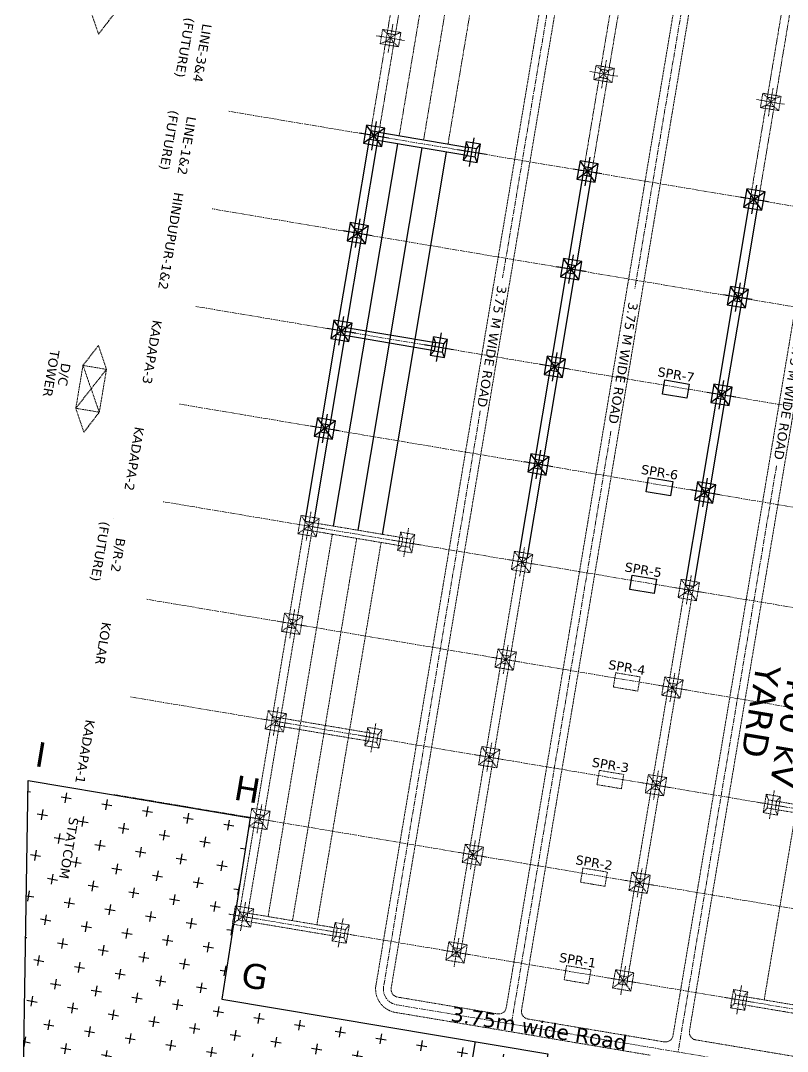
# Model space of a CAD drawing. Header units: feet. Extents: x 199174 to 214517, y 1645895 to 1656921.
# Drawn here: x 207504.4 to 207650.2, y 1653813.9 to 1654009.9 of the extents above; entities that cross this region are included whole.
import ezdxf

# ---------------------------------------------------------------- set-up
doc = ezdxf.new("R2010")
doc.units = ezdxf.units.FT
doc.header["$MEASUREMENT"] = 0
for name, pattern in [('CENTER', [2, 1.25, -0.25, 0.25, -0.25]), ('HIDDEN', [0.375, 0.25, -0.125]), ('PHANTOM2', [1.25, 0.625, -0.125, 0.125, -0.125, 0.125, -0.125])]:
    doc.linetypes.add(name, pattern=pattern)
doc.layers.add('400 KV SUB', color=7, linetype='Continuous', true_color=0xffffdb)
doc.layers.add('E-LAY-CNTRL', color=1, linetype='CENTER', lineweight=0)
doc.layers.add('E-LAY-EXIST', color=8, linetype='HIDDEN', lineweight=0)
for name, color, linetype in [('E-LAY-DIM', 7, 'Continuous'), ('E-LAY-FENC', 7, 'FENCELINE1'), ('E-LAY-ROAD', 7, 'Continuous'), ('TXT', 222, 'Continuous')]:
    doc.layers.add(name, color=color, linetype=linetype)
doc.styles.get("Standard").update_dxf_attribs({"font": 'arial.ttf'})
doc.styles.add('STYLE1', font='verdana.ttf')
doc.linetypes.add('FENCELINE1', pattern='A,0.25,-0.1,[133,ltypeshp.shx,S=0.1,R=0,X=-0.1,Y=0],-0.1,1', length=1.45)
doc.linetypes.add('PALLAV1', pattern='A,0.5,["X",Standard,S=0.1,R=0,X=-0.1,Y=-0.05],0.1', length=0.6)

# ---------------------------------------------------------------- blocks, each defined once
blk = doc.blocks.new('TH_plan')
for p, q in [((-2250, 1750), (-1000, 1000)), ((-1000, 1000), (1000, -1000)), ((1000, 1000), (-1000, -1000)), ((1000, 1000), (2250, 1750)), ((-1000, -1000), (-2250, -1750)), ((1000, -1000), (2250, -1750))]:
    blk.add_line(p, q)
for points in [[(-2250, 1750), (2250, 1750), (2250, -1750), (-2250, -1750)], [(-1000, 1000), (1000, 1000), (1000, -1000), (-1000, -1000)]]:
    blk.add_lwpolyline(points, close=True)
blk = doc.blocks.new('400 kV TOWER-4.5x4.5')
for points in [[(-2250, -2250), (2250, -2250), (2250, 2250), (-2250, 2250)], [(-1000, -999.9999999999995), (1000, -999.9999999999995), (1000, 1000), (-1000, 1000)], [(-100, -99.99999999999955), (100, -99.99999999999955), (100, 100.0000000000005), (-100, 100.0000000000005)]]:
    blk.add_lwpolyline(points, close=True)
for points in [[(2250, 2250), (-2250, -2250)], [(-2250, 2250), (2250, -2250)]]:
    blk.add_lwpolyline(points)
blk = doc.blocks.new('400kv')
at = {"layer": 'E-LAY-DIM', "lineweight": -2}
h = blk.add_hatch(dxfattribs=at)
h.set_pattern_fill('CROSS', color=256, scale=20, angle=-102.746015592309)
h.set_pattern_definition([(257.253984407691, (-580.2543092871783, 776.0914464846719), (3.773640287511391, -5.97993636926606), [2.5, -7.5]), (347.253984407691, (-581.7492933794856, 775.1480364128947), (5.97993636926606, 3.77364028751139), [2.5, -7.5])])
h.paths.add_polyline_path([(146.7745371108176, 243.1681393235922), (78.49950051342603, 258.6122118958738), (104.5042446779553, 373.5737838018686), (219.9823307064362, 365.2403544764966), (207.9400004147319, 312.0037138469052), (164.4495784264291, 321.305825289106)])
at = {"layer": 'E-LAY-CNTRL'}
for p, q in [((175.3313452377915, 167.3848026921041, -0.3105834067972145), (215.4473898850847, 344.729502648348, -0.3105834067972145)), ((198.7399292140035, 162.0896920957603, -0.3105834067972145), (238.8559738612967, 339.4343920522369, -0.3105834067972145)), ((222.1485131903319, 156.7945814996492, -0.3105834067972145), (262.264557837625, 334.1392814558931, -0.3105834067972145)), ((245.5570971665438, 151.4994709033053, -0.3105834067972145), (285.673141813837, 328.844170859782, -0.3105834067972145)), ((268.9656811428722, 146.2043603071943, -0.3105834067972145), (309.0817257900489, 323.5490602634382, -0.3105834067972145)), ((279.9307552180253, 85.8990773668047, -0.3105834067972145), (332.4903097663773, 318.2539496673271, -0.3105834067972145)), ((151.9227612615796, 172.6799132882152, -0.3105834067972145), (184.1345954529243, 315.0817407849245, -0.3105834067972145)), ((303.2418034276925, 80.62602973124012, -0.3105834067972145), (355.8988937425893, 312.9588390709832, -0.3105834067972145)), ((339.1914330716245, 130.3190285186283, -0.3105834067972145), (379.3074777189177, 307.6637284748722, -0.3105834067972145)), ((160.6820156298345, 279.0807846807875, -0.3144231122596041), (127.4306060553063, 132.0832103691064, -0.3117589452217212))]:
    blk.add_line(p, q, dxfattribs=at)
for points, elevation in [([(180.7005346368533, 315.8585383833852), (187.5686562689953, 314.3049431864638)], 0.05334563880245874), ([(178.0626872582361, 288.2390959926415), (179.6162824550411, 295.1072176247835)], 0.05334563880245874), ([(175.4054240406258, 292.4499544070568), (182.2735456727678, 290.8963592103682)], 0.05334563880245874), ([(303.365797005943, 250.7560745186638), (164.9989630006021, 282.0551778580993)], -0.3105834067972145), ([(296.6724393320037, 219.3950177540537), (154.4577330567408, 251.5645244144835)], -0.3105834067972145), ([(416.1558897284558, 225.2425271922257), (335.2470072131837, 243.5444236916956)], -0.3105834067972145), ([(160.0717548746616, 224.6629883346613), (166.9398765068036, 223.1093931379728)], -0.3105834067972145), ([(286.0449584752787, 179.7631325258408), (145.4119191216305, 211.574860121822)], -0.3105834067972145), ([(412.8609122968046, 193.1127439106349), (330.8636497353436, 211.6608361101244)], -0.3105834067972145), ([(153.783811041736, 196.8652948627714), (160.6519326737616, 195.3116996660829)], -0.3105834067972145)]:
    blk.add_lwpolyline(points, dxfattribs=dict(at, elevation=elevation))
blk.add_arc((164.4597165499581, 278.2178821612615, -0.3128629646757308), 3.875, 77.25398296623459, 167.2539837052772, dxfattribs=at)
at = {"layer": 'E-LAY-DIM', "lineweight": -2, "elevation": -0.3108235323927462}
blk.add_lwpolyline([(146.4822355840588, 224.8049781334121), (150.1398408622481, 223.977613928495)], dxfattribs=at)
at = {"layer": 'E-LAY-EXIST'}
for p, q in [((309.4667736594565, 348.6692326536868, 0.05334563880246618), (303.563450158108, 347.0293975272216, 0.5992392072019854)), ((318.4661590877222, 340.711238021031, 0.05334563880246618), (309.4667736594565, 348.6692326536868, 0.05334563880246618)), ((303.563450158108, 347.0293975272216, 0.5992392072019854), (308.1923375745537, 343.0352154651191, 0.05334563880246618)), ((319.7405951725086, 346.3452552095987, 0.05334563880246618), (308.1923375745537, 343.0352154651191, 0.05334563880246618)), ((319.7405951725086, 346.3452552095987, 0.05334563880246618), (324.3634401537711, 342.3243607962504, 0.5992392072019854)), ((324.3634401537711, 342.3243607962504, 0.5992392072019854), (318.4661590877222, 340.711238021031, 0.05334563880246618)), ((405.646833042847, 339.7182242379058, -0.4925479295970542), (399.7435095414985, 338.0783891114406, 0.05334563880246507)), ((399.7435095414985, 338.0783891114406, 0.05334563880246507), (404.3723969580606, 334.0842070493381, -0.4925479295970542)), ((183.7861754695186, 309.0089651828166, 0.05334563880246618), (275.4697897129226, 288.2697540291119, 0.05334563880246251)), ((182.4623978204327, 303.1568191887345, 0.05334563880246618), (274.1460120638367, 282.4176080350298, 0.05334563880246251)), ((181.1386201714631, 297.3046731946524, 0.05334563880246618), (272.8222344147507, 276.5654620409478, 0.05334563880246251)), ((346.4617044600891, 242.9396251335274, -0.413190539294848), (165.6034932045732, 283.8408025570679, -0.3105834067972154)), ((164.7761321738362, 280.1832113107666, -0.3105834067972154), (345.5169385029003, 239.2989545043092, 0.05334563880246379)), ((158.8514101031469, 279.486502986867, -0.3128629646973047), (153.8179957501125, 257.2348344037309, -0.312033054195353)), ((157.1138897106284, 254.8084351455327, -0.3105834067972154), (162.5336560354335, 278.7680962029845, -0.3105834067972154)), ((153.8179957501125, 257.2348344037309, -0.312033054195353), (145.0258717760444, 218.3666993582156, -0.3105834067972144)), ((158.5290048184106, 252.5659590070136, -0.3105834067972154), (339.2698121874128, 211.6817019653972, 0.05334563880246379)), ((148.0680757754017, 214.8187708526384, -0.3105834067972154), (155.459167649271, 247.4932526529301, -0.3105834067972154)), ((157.7016437877901, 248.9083677607123, -0.3105834067972154), (338.4424501167377, 208.0241109542549, 0.05334563880246379)), ((416.5695702438243, 227.0713228154927, -0.3105834067972154), (346.3445533836493, 242.956488328753, -0.3105834067972154)), ((345.5171923530288, 239.2988970824517, -0.3105834067972154), (415.7422099725809, 223.4137313973624, -0.3105834067972154)), ((330.2239972122479, 171.6920379078947, -0.1341509229371262), (149.4831908831839, 212.5762947143521, -0.3105834067972154)), ((409.4950818576617, 195.7964792654384, -0.3105834067972154), (339.2700649974868, 211.6816447786987, -0.3105834067972154)), ((329.3966361816274, 168.0344466615934, -0.1341509229371262), (150.3627057675039, 208.5326016535982, -0.3066351900022674)), ((338.4427039668662, 208.0240535323974, -0.3105834067972154), (408.6677216077223, 192.1388878424186, -0.3105834067972154)), ((131.9866670473712, 135.7944623290095, -0.2377495189896721), (148.1202296289848, 207.1174865458161, -0.3105834067972154)), ((156.8694839300588, 190.0158633736428, -0.3105834067972124), (248.5530981733464, 169.2766522199381, -0.3105834067972161))]:
    blk.add_line(p, q, dxfattribs=at)
at = {"layer": 'E-LAY-EXIST', "linetype": 'PHANTOM2'}
for p, q in [((371.0548343495466, 266.6480232519098, 0.05334563880245868), (415.9208026543492, 256.4991564347874, 0.05334563880245685)), ((369.731056700577, 260.7958772580605, 0.05334563880245868), (414.5970250053797, 250.6470104407053, 0.05334563880245685)), ((368.4072790514911, 254.9437312639784, 0.05334563880245868), (413.2732473562937, 244.7948644466233, 0.05334563880245685))]:
    blk.add_line(p, q, dxfattribs=at)
at = {"layer": 'E-LAY-EXIST'}
for points, elevation in [([(319.7405951725086, 346.3452552095987), (318.4661590877222, 340.711238021031), (308.1923375745537, 343.0352154651191), (309.4667736594565, 348.6692326536868)], 0.05334563880245874), ([(186.8255668190541, 316.7798789143562), (182.4364573234925, 317.7727121510543), (181.443624086678, 313.3836026554927), (185.8327335822396, 312.3907694187947)], 0.05334563880245874), ([(185.3305827267468, 315.8364688425791), (183.3798673953861, 316.2777280588634), (182.9386081789853, 314.3270127275027), (184.889323510346, 313.8857535112184)], 0.05334563880245874), ([(184.2541941802483, 315.1572135908064), (184.0591226471588, 315.2013395123649), (184.0149967254838, 315.0062679792754), (184.2100682586897, 314.962142057484)], 0.05334563880245874), ([(206.7884513715981, 310.9826174625196), (206.3471921553137, 309.0319021311589), (184.889323510346, 313.8857535112184), (185.3305827267468, 315.8364688425791)], 0.05334563880245874), ([(184.889323510346, 313.8857535112184), (180.0354721305193, 292.4278848662507), (178.0847567991586, 292.8691440825351), (182.9386081789853, 314.3270127275027)], 0.05334563880245874), ([(230.1970353479264, 305.6875068664085), (229.7557761315256, 303.7367915350478), (208.2979074866744, 308.5906429148745), (208.7391667029588, 310.5413582462352)], 0.05334563880245874), ([(253.6056193241384, 300.3923962702975), (253.164360107854, 298.4416809389368), (231.7064914628863, 303.2955323187634), (232.1477506792871, 305.2462476501241)], 0.05334563880245874), ([(231.7064914628863, 303.2955323187634), (226.8526400830597, 281.8376636737958), (224.901924751699, 282.2789228900801), (229.7557761315256, 303.7367915350478)], 0.05334563880245874), ([(277.0142033004668, 295.0972856739536), (276.572944084066, 293.1465703425929), (255.1150754392147, 298.0004217224196), (255.5563346554991, 299.9511370537803)], 0.05334563880245874), ([(181.4201414188137, 292.8836161051877), (177.0310319232522, 293.8764493421186), (176.2588282945799, 290.4626975122374), (180.6479377901414, 289.4698642753065)], 0.05334563880245874), ([(180.0354721305193, 292.4278848662507), (178.0847567991586, 292.8691440825351), (177.6434975828743, 290.9184287511744), (179.594212914235, 290.47716953489)], 0.05334563880245874), ([(278.5236594154267, 292.7053111263085), (273.6698080356, 271.2474424813408), (271.7190927042393, 271.6887016976252), (276.572944084066, 293.1465703425929)], 0.05334563880245874), ([(228.2373093712376, 282.2933949127328), (223.8481998757925, 283.2862281496637), (223.0759962471202, 279.8724763197824), (227.4651057426818, 278.8796430828515)], 0.05334563880245874), ([(226.8526400830597, 281.8376636737958), (224.901924751699, 282.2789228900801), (224.4606655352982, 280.3282075587194), (226.4113808666589, 279.8869483424351)], 0.05334563880245874), ([(275.054477323778, 271.7031737205107), (270.6653678282164, 272.6960069572087), (269.8931641996605, 269.2822551273275), (274.2822736952221, 268.2894218906295)], 0.05334563880245874), ([(273.6698080356, 271.2474424813408), (271.7190927042393, 271.6887016976252), (271.2778334878385, 269.7379863662645), (273.2285488191992, 269.2967271499801)], 0.05334563880245874), ([(175.2424963620724, 265.5735306106508), (170.8533868665108, 266.5663638473488), (169.8605536296964, 262.1772543517873), (174.2496631252579, 261.1844211150892)], 0.05334563880245874), ([(173.7475122696487, 264.6301205386408), (171.796796938288, 265.071379755158), (171.3555377220036, 263.1206644237973), (173.3062530533643, 262.6794052072801)], 0.05334563880245874), ([(172.6711237232666, 263.9508652868681), (172.4760521900607, 263.9949912086595), (172.4319262685021, 263.7999196753372), (172.6269978015916, 263.7557937537786)], 0.05334563880245874), ([(195.2053809146164, 259.7762691588141), (194.7641216982156, 257.8255538274534), (173.3062530533643, 262.6794052072801), (173.7475122696487, 264.6301205386408)], 0.05334563880245874), ([(198.6510803382844, 260.2784200143069), (194.2619708427228, 261.2712532512378), (193.2691376059083, 256.8821437556762), (197.6582471014699, 255.8893105187453)], 0.05334563880245874), ([(197.1560962459771, 259.3350099425297), (195.2053809146164, 259.7762691588141), (194.7641216982156, 257.8255538274534), (196.7148370295763, 257.384294611169)], 0.05334563880245874), ([(196.0797076994786, 258.655754690757), (195.8846361663891, 258.6998806123156), (195.8405102447141, 258.5048090792261), (196.03558177792, 258.4606831576675)], 0.05334563880245874), ([(218.6139648908284, 254.4811585627031), (218.172705674544, 252.5304432313424), (196.7148370295763, 257.384294611169), (197.1560962459771, 259.3350099425297)], 0.05334563880245874), ([(222.0596643144963, 254.9833094181959), (217.6705548190512, 255.9761426548939), (216.6777215822367, 251.5870331593323), (221.0668310777983, 250.5941999226343)], 0.05334563880245874), ([(220.5646802221891, 254.0398993461858), (218.6139648908284, 254.4811585627031), (218.172705674544, 252.5304432313424), (220.1234210059047, 252.0891840148252)], 0.05334563880245874), ([(219.488291675807, 253.3606440944131), (219.2932201426011, 253.4047700162046), (219.2490942210425, 253.2096984831151), (219.444165754132, 253.1655725613236)], 0.05334563880245874), ([(242.0225488671567, 249.1860479663592), (241.5812896507559, 247.2353326349985), (220.1234210059047, 252.0891840148252), (220.5646802221891, 254.0398993461858)], 0.05334563880245874), ([(245.4682482908247, 249.688198821852), (241.0791387952631, 250.6810320587829), (240.0863055584487, 246.2919225632213), (244.4754150540102, 245.2990893262904)], 0.05334563880245874), ([(243.9732641985174, 248.7447887500748), (242.0225488671567, 249.1860479663592), (241.5812896507559, 247.2353326349985), (243.5320049821166, 246.7940734187141)], 0.05334563880245874), ([(242.8968756520189, 248.0655334983021), (242.7018041189294, 248.1096594198607), (242.6576781972544, 247.9145878867712), (242.8527497303439, 247.8704619652126)], 0.05334563880245874), ([(265.4311328433687, 243.8909373702481), (264.9898736270843, 241.9402220388874), (243.5320049821166, 246.7940734187141), (243.9732641985174, 248.7447887500748)], 0.05334563880245874), ([(268.8768322670367, 244.3930882257409), (264.4877227714751, 245.385921462439), (263.494889534777, 240.9968119668774), (267.8839990303386, 240.0039787301794)], 0.05334563880245874), ([(267.3818481747294, 243.4496781539638), (265.4311328433687, 243.8909373702481), (264.9898736270843, 241.9402220388874), (266.940588958445, 241.4989628226031)], 0.05334563880245874), ([(266.3054596283473, 242.7704229021911), (266.1103880951414, 242.8145488237496), (266.0662621734664, 242.6194772906601), (266.2613337066723, 242.5753513688687)], 0.05334563880245874), ([(167.8627574065467, 237.4031668298412), (166.5389797575772, 231.5510208357591), (163.125227927696, 232.3232244644314), (164.4490055767819, 238.1753704585135)], -0.3105834067972145), ([(191.2713413828751, 232.1080562337302), (189.9475637337891, 226.2559102396481), (186.5338119039079, 227.0281138680875), (187.8575895529939, 232.8802598621696)], -0.3105834067972145), ([(214.6799253590871, 226.8129456373863), (213.3561477101175, 220.9607996433042), (209.9423958802363, 221.7330032719765), (211.2661735292058, 227.5851492660586)], -0.3105834067972145), ([(166.1967870568624, 225.5843288656324), (161.8076775614172, 226.5771621025633), (160.8148443246027, 222.1880526070017), (165.2039538201643, 221.1952193700708)], -0.3105834067972145), ([(164.7018029645551, 224.6409187938552), (162.7510876331944, 225.0821780101396), (162.30982841691, 223.1314626787789), (164.2605437482707, 222.6902034624945)], -0.3105834067972145), ([(163.625414418173, 223.9616635420825), (163.4303428849671, 224.0057894636411), (163.3862169634085, 223.8107179305516), (163.581288496498, 223.766592008993)], -0.3105834067972145), ([(186.1596716095228, 219.7870674140286), (185.718412393122, 217.8363520826679), (164.2605437482707, 222.6902034624945), (164.7018029645551, 224.6409187938552)], -0.3105834067972145), ([(189.6053710331907, 220.2892182695214), (185.2162615376292, 221.2820515062194), (184.2234283008147, 216.8929420106579), (188.6125377963763, 215.9001087739598)], -0.3105834067972145), ([(238.0885093354154, 221.5178350412752), (236.7647316863295, 215.6656890471932), (233.3509798564482, 216.4378926756326), (234.6747575055342, 222.2900386697147)], -0.3105834067972145), ([(188.1103869408835, 219.3458081975114), (186.1596716095228, 219.7870674140286), (185.718412393122, 217.8363520826679), (187.6691277244827, 217.3950928661507)], -0.3105834067972145), ([(187.033998394385, 218.6665529457387), (186.8389268612955, 218.7106788675301), (186.7948009396205, 218.5156073342077), (186.98987247271, 218.4714814126492)], -0.3105834067972145), ([(209.5682555857347, 214.4919568176847), (209.1269963694504, 212.541241486324), (187.6691277244827, 217.3950928661507), (188.1103869408835, 219.3458081975114)], -0.3105834067972145), ([(213.0139550094027, 214.9941076731775), (208.6248455138411, 215.9869409101084), (207.6320122771431, 211.5978314145468), (212.0211217727046, 210.6049981776159)], -0.3105834067972145), ([(211.5189709170954, 214.0506976014003), (209.5682555857347, 214.4919568176847), (209.1269963694504, 212.541241486324), (211.0777117008111, 212.0999822700396)], -0.3105834067972145), ([(210.4425823707134, 213.3714423496276), (210.2475108375074, 213.4155682711862), (210.2033849158324, 213.2204967380967), (210.3984564490383, 213.1763708165381)], -0.3105834067972145), ([(232.9768395620631, 209.1968462215737), (232.5355803456623, 207.246130890213), (211.0777117008111, 212.0999822700396), (211.5189709170954, 214.0506976014003)], -0.3105834067972145), ([(236.4225389857311, 209.6989970770665), (232.0334294901695, 210.6918303137645), (231.040596253355, 206.3027208182029), (235.4297057489166, 205.3098875815049)], -0.3105834067972145), ([(234.9275548934238, 208.7555870050564), (232.9768395620631, 209.1968462215737), (232.5355803456623, 207.246130890213), (234.486295677023, 206.8048716736957)], -0.3105834067972145), ([(233.8511663469253, 208.0763317535166), (233.6560948138358, 208.1204576750752), (233.6119688921608, 207.9253861419857), (233.8070404252503, 207.8812602201942)], -0.3105834067972145), ([(256.3854235382751, 203.9017356252298), (255.9441643219907, 201.9510202938691), (234.486295677023, 206.8048716736957), (234.9275548934238, 208.7555870050564)], -0.3105834067972145), ([(259.831122961943, 204.4038864807226), (255.4420134663815, 205.3967197176535), (254.4491802296834, 201.0076102220919), (258.8382897251286, 200.014776985161)], -0.3105834067972145), ([(258.3361388696358, 203.4604764089454), (256.3854235382751, 203.9017356252298), (255.9441643219907, 201.9510202938691), (257.8948796533514, 201.5097610775847)], -0.3105834067972145), ([(257.2597503231373, 202.7812211571727), (257.0646787900478, 202.8253470787313), (257.0205528683728, 202.6302755456418), (257.2156244015787, 202.5861496240832)], -0.3105834067972145), ([(159.7985284198076, 197.2989565609023), (155.409418924246, 198.2917897978332), (154.6372152956901, 194.878037967952), (159.0263247912517, 193.8852047312539)], -0.3105834067972145), ([(157.9725999152288, 194.8925099906046), (153.1187485354021, 173.4346413456369), (151.1680332040414, 173.8759005621541), (156.0218845838681, 195.333769206889)], -0.3105834067972145), ([(158.4138591316296, 196.8432253219653), (156.4631438002689, 197.2844845382497), (156.0218845838681, 195.333769206889), (157.9725999152288, 194.8925099906046)], -0.3105834067972145), ([(206.6156963723479, 186.7087353686802), (202.2265868767863, 187.7015686053783), (201.4543832482304, 184.287816775497), (205.843492743792, 183.294983538799)], -0.3105834067972145), ([(205.2310270841699, 186.2530041295104), (203.2803117528092, 186.6942633457948), (202.8390525364084, 184.7435480144341), (204.7897678677691, 184.3022887981497)], -0.3105834067972145), ([(204.7897678677691, 184.3022887981497), (199.9359164879424, 162.844420153182), (197.9852011565818, 163.2856793696992), (202.8390525364084, 184.7435480144341)], -0.3105834067972145)]:
    blk.add_lwpolyline(points, close=True, dxfattribs=dict(at, elevation=elevation))
for points, elevation in [([(185.8327335822396, 312.3907694187947), (182.4364573234925, 317.7727121510543)], 0.05334563880245874), ([(183.3577978544636, 311.6476799689699), (184.9113930512685, 318.5158016011119)], 0.05334563880245874), ([(181.443624086678, 313.3836026554927), (186.8255668190541, 316.7798789143562)], 0.05334563880245874), ([(206.7663818306755, 306.352569372626), (208.3199770275969, 313.220691004768)], 0.05334563880245874), ([(204.1091186130652, 310.5634277872741), (210.9772402452072, 309.0098325903527)], 0.05334563880245874), ([(230.1749658070039, 301.057458776515), (231.7285610038089, 307.925580408657)], 0.05334563880245874), ([(227.5177025893936, 305.2683171909302), (234.3858242214192, 303.7147219942417)], 0.05334563880245874), ([(253.5835497832159, 295.7623481801711), (255.1371449801372, 302.6304698123131)], 0.05334563880245874), ([(250.9262865656056, 299.9732065948192), (257.7944081977475, 298.4196113978978)], 0.05334563880245874), ([(178.0847567991586, 292.8691440825351), (177.0310319232522, 293.8764493421186)], 0.05334563880245874), ([(180.0354721305193, 292.4278848662507), (181.4201414188137, 292.8836161051877)], 0.05334563880245874), ([(274.3348705419339, 294.6780959984753), (281.2029921739595, 293.1245008017868)], 0.05334563880245874), ([(276.9921337595442, 290.4672375840601), (277.7689313580049, 293.9012984000146)], 0.05334563880245874), ([(176.2588282945799, 290.4626975122374), (177.6434975828743, 290.9184287511744)], 0.05334563880245874), ([(179.594212914235, 290.47716953489), (180.6479377901414, 289.4698642753065)], 0.05334563880245874), ([(224.901924751699, 282.2789228900801), (223.8481998757925, 283.2862281496637)], 0.05334563880245874), ([(224.8798552107764, 277.6488748001866), (226.4334504075814, 284.5169964323286)], 0.05334563880245874), ([(222.2225919931661, 281.8597332146019), (229.0907136253081, 280.3061380179133)], 0.05334563880245874), ([(223.0759962471202, 279.8724763197824), (224.4606655352982, 280.3282075587194)], 0.05334563880245874), ([(226.8526400830597, 281.8376636737958), (228.2373093712376, 282.2933949127328)], 0.05334563880245874), ([(226.4113808666589, 279.8869483424351), (227.4651057426818, 278.8796430828515)], 0.05334563880245874), ([(271.7190927042393, 271.6887016976252), (270.6653678282164, 272.6960069572087)], 0.05334563880245874), ([(271.6970231633168, 267.0586536077317), (273.2506183601217, 273.9267752398737)], 0.05334563880245874), ([(269.0397599457065, 271.2695120223798), (275.9078815778485, 269.7159168254584)], 0.05334563880245874), ([(273.6698080356, 271.2474424813408), (275.054477323778, 271.7031737205107)], 0.05334563880245874), ([(269.8931641996605, 269.2822551273275), (271.2778334878385, 269.7379863662645)], 0.05334563880245874), ([(273.2285488191992, 269.2967271499801), (274.2822736952221, 268.2894218906295)], 0.05334563880245874), ([(169.8605536296964, 262.1772543517873), (175.2424963620724, 265.5735306106508)], 0.05334563880245874), ([(174.2496631252579, 261.1844211150892), (170.8533868665108, 266.5663638473488)], 0.05334563880245874), ([(171.7747273974819, 260.4413316650316), (173.3283225942869, 267.3094532971736)], 0.05334563880245874), ([(169.1174641797552, 264.6521900796797), (175.9855858118972, 263.0985948827583)], 0.05334563880245874), ([(193.2691376059083, 256.8821437556762), (198.6510803382844, 260.2784200143069)], 0.05334563880245874), ([(197.6582471014699, 255.8893105187453), (194.2619708427228, 261.2712532512378)], 0.05334563880245874), ([(195.1833113736939, 255.1462210689206), (196.7369065704988, 262.0143427010626)], 0.05334563880245874), ([(192.5260481560836, 259.3570794833358), (199.3941697882256, 257.8034842866473)], 0.05334563880245874), ([(216.6777215822367, 251.5870331593323), (222.0596643144963, 254.9833094181959)], 0.05334563880245874), ([(221.0668310777983, 250.5941999226343), (217.6705548190512, 255.9761426548939)], 0.05334563880245874), ([(218.5918953499058, 249.8511104728095), (220.1454905468272, 256.7192321047187)], 0.05334563880245874), ([(215.9346321322955, 254.0619688872248), (222.8027537644375, 252.5083736903034)], 0.05334563880245874), ([(244.4754150540102, 245.2990893262904), (241.0791387952631, 250.6810320587829)], 0.05334563880245874), ([(242.0004793262342, 244.5559998764656), (243.5540745230392, 251.4241215086076)], 0.05334563880245874), ([(239.3432161086239, 248.7668582908809), (246.2113377406495, 247.2132630941924)], 0.05334563880245874), ([(240.0863055584487, 246.2919225632213), (245.4682482908247, 249.688198821852)], 0.05334563880245874), ([(267.8839990303386, 240.0039787301794), (264.4877227714751, 245.385921462439)], 0.05334563880245874), ([(265.4090633024462, 239.2608892803546), (266.9626584993675, 246.1290109124966)], 0.05334563880245874), ([(262.7518000848358, 243.4717476947699), (269.6199217169778, 241.9181524978485)], 0.05334563880245874), ([(263.494889534777, 240.9968119668774), (268.8768322670367, 244.3930882257409)], 0.05334563880245874), ([(160.8148443246027, 222.1880526070017), (166.1967870568624, 225.5843288656324)], -0.3105834067972145), ([(165.2039538201643, 221.1952193700708), (161.8076775614172, 226.5771621025633)], -0.3105834067972145), ([(162.7290180922719, 220.4521299202461), (164.2826132891933, 227.3202515523881)], -0.3105834067972145), ([(184.2234283008147, 216.8929420106579), (189.6053710331907, 220.2892182695214)], -0.3105834067972145), ([(188.6125377963763, 215.9001087739598), (185.2162615376292, 221.2820515062194)], -0.3105834067972145), ([(186.1376020686002, 215.1570193239022), (187.6911972654052, 222.0251409560442)], -0.3105834067972145), ([(183.4803388509899, 219.3678777385503), (190.3484604830155, 217.8142825416289)], -0.3105834067972145), ([(207.6320122771431, 211.5978314145468), (213.0139550094027, 214.9941076731775)], -0.3105834067972145), ([(212.0211217727046, 210.6049981776159), (208.6248455138411, 215.9869409101084)], -0.3105834067972145), ([(209.5461860448122, 209.8619087277912), (211.0997812417336, 216.7300303599332)], -0.3105834067972145), ([(206.8889228272019, 214.0727671422064), (213.7570444593439, 212.5191719455179)], -0.3105834067972145), ([(235.4297057489166, 205.3098875815049), (232.0334294901695, 210.6918303137645)], -0.3105834067972145), ([(232.9547700211406, 204.5667981316801), (234.5083652179455, 211.4349197638221)], -0.3105834067972145), ([(230.2975068035303, 208.7776565460954), (237.1656284355558, 207.224061349174)], -0.3105834067972145), ([(231.040596253355, 206.3027208182029), (236.4225389857311, 209.6989970770665)], -0.3105834067972145), ([(258.8382897251286, 200.014776985161), (255.4420134663815, 205.3967197176535)], -0.3105834067972145), ([(256.3633539973525, 199.2716875353362), (257.9169491942739, 206.1398091674782)], -0.3105834067972145), ([(253.7060907797422, 203.4825459497515), (260.5742124118842, 201.928950753063)], -0.3105834067972145), ([(254.4491802296834, 201.0076102220919), (259.831122961943, 204.4038864807226)], -0.3105834067972145), ([(156.4631438002689, 197.2844845382497), (155.409418924246, 198.2917897978332)], -0.3105834067972145), ([(156.4410742593464, 192.6544364483561), (157.9946694561513, 199.5225580804981)], -0.3105834067972145), ([(154.6372152956901, 194.878037967952), (156.0218845838681, 195.333769206889)], -0.3105834067972145), ([(158.4138591316296, 196.8432253219653), (159.7985284198076, 197.2989565609023)], -0.3105834067972145), ([(157.9725999152288, 194.8925099906046), (159.0263247912517, 193.8852047312539)], -0.3105834067972145), ([(203.2803117528092, 186.6942633457948), (202.2265868767863, 187.7015686053783)], -0.3105834067972145), ([(203.2582422118867, 182.0642152559012), (204.8118374086916, 188.9323368880432)], -0.3105834067972145), ([(200.60097899416, 186.2750736705493), (207.469100626302, 184.7214784736279)], -0.3105834067972145), ([(205.2310270841699, 186.2530041295104), (206.6156963723479, 186.7087353686802)], -0.3105834067972145), ([(201.4543832482304, 184.287816775497), (202.8390525364084, 184.7435480144341)], -0.3105834067972145), ([(204.7897678677691, 184.3022887981497), (205.843492743792, 183.294983538799)], -0.3105834067972145)]:
    blk.add_lwpolyline(points, dxfattribs=dict(at, elevation=elevation))
at = {"layer": 'E-LAY-EXIST', "linetype": 'PHANTOM2'}
for points, elevation in [([(394.0563151107635, 268.6215745448135), (393.6150558944792, 266.6708592134528), (372.1571872495115, 271.5247105932795), (372.5984464659123, 273.4754259246401)], 0.05334563880245874), ([(417.4652099115774, 263.3266600945499), (417.023950695293, 261.3759447631892), (395.5660820503253, 266.2297961430158), (396.0073412667261, 268.1805114743765)], 0.05334563880245874), ([(382.4734668760793, 217.4150306947995), (382.0322076596785, 215.4643153634388), (360.5743390148273, 220.3181667432655), (361.0155982311117, 222.2688820746262)], 0.4172746844021457), ([(405.8821554824244, 212.1203826463316), (405.4408962660236, 210.1696673149709), (383.9830276211724, 215.0235186947975), (384.4242868374567, 216.9742340261582)], 0.05334563880245874), ([(373.4277575709857, 177.4258289497811), (372.9864983545849, 175.4751136184204), (351.5286297097337, 180.3289649982471), (351.969888926018, 182.2796803296078)], 0.05334563880245874), ([(396.8364461773308, 172.131180901546), (396.39518696093, 170.1804655701853), (374.9373183160787, 175.034316950012), (375.3785775323631, 176.9850322813727)], -0.3105834067972145)]:
    blk.add_lwpolyline(points, close=True, dxfattribs=dict(at, elevation=elevation))
for points, elevation in [([(395.5879689618014, 270.8598855442833), (394.03437376488, 263.9917639123742)], 0.05334563880245874), ([(391.3771105472697, 268.2026223267894), (398.2452321794117, 266.649027129868)], 0.05334563880245874), ([(384.0050633876817, 219.6530882092193), (382.4514681908768, 212.7849665770773)], 0.4172746844021457), ([(379.79420497315, 216.9958249914926), (386.662326605292, 215.4422297945712)], 0.4172746844021457), ([(374.9593540825881, 179.6638864642009), (373.4057588856667, 172.7957648320589)], 0.05334563880245874), ([(370.7484956680564, 177.0066232464742), (377.6166173001984, 175.4530280497856)], 0.05334563880245874)]:
    blk.add_lwpolyline(points, dxfattribs=dict(at, elevation=elevation))
at = {"layer": 'E-LAY-EXIST'}
for centre, radius, start, end in [((164.4597165499581, 278.2178821612615, -0.3128629646757308), 5.75, 77.25398296623459, 167.2539837052772), ((164.3624516585842, 278.3544156874996, -0.3105834067972154), 1.875, 77.25398296623459, 167.2539837052772), ((158.9426853337791, 254.3947546302807, -0.3105834067972154), 1.875, 167.2539837052772, 257.2539829662346), ((157.2879632724216, 247.079572137678, -0.3105834067972154), 1.875, 77.25398296623459, 167.2539837052772), ((149.8968713985523, 214.4050903373864, -0.3105834067972154), 1.875, 167.2539837052772, 257.2539829662346), ((149.9490252521355, 206.703806030564, -0.3105834067972154), 1.875, 77.25398296623459, 167.2539837052772)]:
    blk.add_arc(centre, radius, start, end, dxfattribs=at)
at = {"layer": 'E-LAY-FENC', "linetype": 'PALLAV1', "ltscale": 0.5}
blk.add_line((150.7146035301266, 260.5863544810563, -0.3041373962389485), (123.4989157152595, 266.7426464240998, -0.3041373962389485), dxfattribs=at)
at = {"layer": 'E-LAY-FENC', "linetype": 'Continuous', "ltscale": 5, "elevation": -0.3105834067972145}
blk.add_lwpolyline([(146.7745371108176, 243.1681393235922), (78.49950051342603, 258.6122118958738), (104.5042446779553, 373.5737838018686), (219.9823307064362, 365.2403544764966), (207.9400004147319, 312.0037138469052), (164.4495784264291, 321.305825289106), (146.7745371108176, 243.1681393235922)], dxfattribs=at)
at = {"layer": 'E-LAY-ROAD', "ltscale": 0.09}
blk.add_line((282.2795594986528, 341.0705692584161, -0.3105834067972154), (282.279187418404, 341.0689243692905, -0.3105834067972154), dxfattribs=at)
at = {"layer": 'E-LAY-ROAD', "ltscale": 2500}
for p, q in [((277.4205049095908, 287.8284942174796, 0.05334563880246246), (369.1041191528784, 267.0892830637749, 0.05334563880245874)), ((276.0967272605048, 281.9763482233975, 0.05334563880246246), (367.7803415039089, 261.2371370696928, 0.05334563880245874)), ((274.7729496114189, 276.1242022293154, 0.05334563880246246), (366.4565638548229, 255.3849910756107, 0.05334563880245874))]:
    blk.add_line(p, q, dxfattribs=at)
for points, elevation in [([(300.4227872766787, 289.8021750778425), (299.9815280603943, 287.8514597464819), (278.5236594154267, 292.7053111263085), (278.9649186318275, 294.6560264576692)], 0.05334563880245874), ([(323.8313712530071, 284.5070644814987), (323.3901120366063, 282.556349150138), (301.932243391755, 287.4102005299646), (302.3735026080394, 289.3609158613253)], 0.05334563880245874), ([(325.340827367967, 282.1150899338536), (320.4869759881403, 260.6572212888859), (318.5362606567796, 261.0984805054031), (323.3901120366063, 282.556349150138)], 0.05334563880245874), ([(347.239955229219, 279.2119538853876), (346.7986960129347, 277.2612385540269), (325.340827367967, 282.1150899338536), (325.7820865843678, 284.0658052652143)], 0.05334563880245874), ([(370.6485231777187, 273.9167724333238), (370.2072639613179, 271.9660571021959), (348.7493953164667, 276.8199084820226), (349.1906545327511, 278.7706238133833)], 0.05334563880245874), ([(372.1579953205073, 271.5248687413987), (367.3041439406807, 250.067000096431), (365.35342860932, 250.5082593129482), (370.2072799891466, 271.9661279576831)], 0.05334563880245874), ([(321.8716452763183, 261.1129525280558), (317.4825357807567, 262.1057857647538), (316.7103321522009, 258.6920339348726), (321.0994416477624, 257.6992006981745)], 0.05334563880245874), ([(320.4869759881403, 260.6572212888859), (318.5362606567796, 261.0984805054031), (318.0950014403788, 259.1477651740424), (320.0457167717395, 258.7065059575252)], 0.05334563880245874), ([(368.6888132288586, 250.5227313356008), (364.2997037332971, 251.5155645722989), (363.5275001047412, 248.1018127424177), (367.9166096003028, 247.1089795057196)], 0.05334563880245874), ([(367.3041439406807, 250.067000096431), (365.35342860932, 250.5082593129482), (364.9121693929192, 248.5575439815875), (366.8628847242799, 248.1162847650703)], 0.05334563880245874), ([(288.8397168196971, 238.5958267739043), (288.3984576032963, 236.6451114425436), (266.940588958445, 241.4989628226031), (267.3818481747294, 243.4496781539638)], 0.05334563880245874), ([(292.285416243365, 239.0979776296299), (287.8963067478035, 240.090810866328), (286.903473510989, 235.7017013707664), (291.2925830065506, 234.7088681340683)], 0.05334563880245874), ([(290.7904321510578, 238.1545675576199), (288.8397168196971, 238.5958267739043), (288.3984576032963, 236.6451114425436), (290.349172934657, 236.2038522262592)], 0.05334563880245874), ([(289.7140436045593, 237.4753123058472), (289.5189720714698, 237.5194382274058), (289.4748461497948, 237.3243666943163), (289.6699176828843, 237.2802407727577)], 0.05334563880245874), ([(312.248300795909, 233.3007161777932), (311.8070415796246, 231.3500008464325), (290.349172934657, 236.2038522262592), (290.7904321510578, 238.1545675576199)], 0.05334563880245874), ([(315.694000219577, 233.802867033286), (311.3048907240154, 234.7957002699841), (310.3120574873174, 230.4065907746553), (314.7011669828789, 229.4137575377245)], 0.05334563880245874), ([(314.1990161272697, 232.8594569615088), (312.248300795909, 233.3007161777932), (311.8070415796246, 231.3500008464325), (313.7577569109853, 230.9087416301481)], 0.05334563880245874), ([(335.6568847722374, 228.0056055814493), (335.2156255558366, 226.0548902503215), (313.7577569109853, 230.9087416301481), (314.1990161272697, 232.8594569615088)], 0.05334563880245874), ([(313.1226275807712, 232.1802017097361), (312.9275560476817, 232.2243276312947), (312.8834301260067, 232.0292560982052), (313.0785016592126, 231.9851301766466)], 0.05334563880245874), ([(339.1025841959054, 228.507756437175), (334.7134747003438, 229.500589673873), (333.7206414635293, 225.1114801783115), (338.1097509590909, 224.1186469416134)], 0.05334563880245874), ([(337.6076001035981, 227.564346365165), (335.6568847722374, 228.0056055814493), (335.2156255558366, 226.0548902503215), (337.1663408871973, 225.6136310338043)], 0.05334563880245874), ([(359.0510231938679, 222.6466341891792), (358.6097639774671, 220.6959188578185), (337.1518953326158, 225.5497702376451), (337.5931545489002, 227.5004855690058)], 0.4172746844021457), ([(336.5312115570996, 226.8850911133923), (336.3361400240101, 226.9292170351837), (336.2920141023351, 226.7341455018613), (336.4870856354246, 226.6900195803028)], 0.05334563880245874), ([(362.5111681721173, 223.2126458408311), (358.1220586765558, 224.205479077762), (357.1292254398577, 219.8163695822004), (361.5183349353028, 218.8235363452695)], 0.05334563880245874), ([(361.01618407981, 222.2692357690539), (359.0654687484493, 222.7104949853383), (358.624209532165, 220.7597796539776), (360.5749248635257, 220.3185204376932)], 0.05334563880245874), ([(359.9397955333116, 221.5899805172812), (359.744724000222, 221.6341064388398), (359.700598078547, 221.4390349057503), (359.895669611753, 221.3949089841917)], 0.05334563880245874), ([(261.4970933116274, 216.2227244449314), (260.1733156626578, 210.3705784508493), (256.7595638327766, 211.1427820795216), (258.0833414817462, 216.9949280736037)], -0.3105834067972145), ([(284.9056772879558, 210.9276138488203), (283.5818996388698, 205.0754678547382), (280.1681478089886, 205.8476714834105), (281.4919254580745, 211.6998174774926)], -0.3105834067972145), ([(308.3142612641677, 205.6325032524765), (306.9904836151982, 199.7803572583944), (303.576731785317, 200.5525608870666), (304.9005094342865, 206.4047068811487)], -0.3105834067972145), ([(279.7940075146034, 198.6066250291187), (279.3527482982026, 196.655909697758), (257.8948796533514, 201.5097610775847), (258.3361388696358, 203.4604764089454)], -0.3105834067972145), ([(283.2397069382714, 199.1087758846115), (278.8505974427098, 200.1016091213096), (277.8577642058954, 195.712499625748), (282.2468737014569, 194.71966638905)], -0.3105834067972145), ([(281.7447228459641, 198.1653658128344), (279.7940075146034, 198.6066250291187), (279.3527482982026, 196.655909697758), (281.3034636295633, 196.2146504814737)], -0.3105834067972145), ([(280.6683342994656, 197.4861105610617), (280.4732627663761, 197.5302364826202), (280.4291368447011, 197.3351649495307), (280.6242083777906, 197.2910390277393)], -0.3105834067972145), ([(303.2025914908154, 193.3115144327749), (302.761332274531, 191.3607991014142), (281.3034636295633, 196.2146504814737), (281.7447228459641, 198.1653658128344)], -0.3105834067972145), ([(306.6482909144834, 193.8136652885005), (302.2591814189218, 194.8064985251985), (301.2663481821073, 190.417389029637), (305.6554576776689, 189.4245557929389)], -0.3105834067972145), ([(305.1533068221761, 192.8702552164905), (303.2025914908154, 193.3115144327749), (302.761332274531, 191.3607991014142), (304.7120476058917, 190.9195398851298)], -0.3105834067972145), ([(326.6111754671438, 188.0164038366638), (326.169916250743, 186.0656885053031), (304.7120476058917, 190.9195398851298), (305.1533068221761, 192.8702552164905)], -0.3105834067972145), ([(304.0769182756776, 192.1909999647178), (303.8818467425881, 192.2351258865092), (303.8377208209131, 192.0400543531869), (304.032792354119, 191.9959284316283)], -0.3105834067972145), ([(330.0568748908117, 188.5185546921566), (325.6677653952502, 189.5113879290875), (324.6749321584357, 185.1222784335259), (329.0640416539973, 184.129445196595)], -0.3105834067972145), ([(328.5618907985045, 187.5751446203794), (326.6111754671438, 188.0164038366638), (326.169916250743, 186.0656885053031), (328.1206315821037, 185.6244292890187)], -0.3105834067972145), ([(350.0197594433557, 182.7212932405528), (349.5785002270713, 180.7705779091921), (328.1206315821037, 185.6244292890187), (328.5618907985045, 187.5751446203794)], -0.3105834067972145), ([(327.485502252006, 186.8958893686067), (327.2904307188001, 186.9400152901653), (327.2463047972415, 186.7449437570758), (327.441376330331, 186.7008178355172)], -0.3105834067972145), ([(353.4654588670237, 183.2234440960456), (349.0763493714621, 184.2162773327436), (348.0835161346477, 179.8271678371821), (352.4726256302092, 178.834334600484)], -0.3105834067972145), ([(351.9704747747164, 182.2800340240356), (350.0197594433557, 182.7212932405528), (349.5785002270713, 180.7705779091921), (351.5292155583156, 180.3293186926749)], -0.3105834067972145), ([(350.8940862282179, 181.6007787722629), (350.6990146951284, 181.6449046940543), (350.6548887734534, 181.4498331607319), (350.8499603066593, 181.4057072391734)], -0.3105834067972145)]:
    blk.add_lwpolyline(points, close=True, dxfattribs=dict(at, elevation=elevation))
for points, elevation in [([(300.4007177357562, 285.172126987949), (301.9543129326776, 292.0402486198582)], 0.05334563880245874), ([(297.7434545181459, 289.3829854023643), (304.6115761502879, 287.8293902054429)], 0.05334563880245874), ([(323.8093017120846, 279.8770163916051), (325.3628969088895, 286.7451380237471)], 0.05334563880245874), ([(321.1520384944743, 284.0878748060204), (328.0201601264998, 282.5342796093319)], 0.05334563880245874), ([(347.2178856882965, 274.5819057954941), (348.7714808852179, 281.4500274276361)], 0.05334563880245874), ([(344.5606224706862, 278.7927642099094), (351.4287441028282, 277.239169012988)], 0.05334563880245874), ([(370.6264696646249, 269.2867951991502), (372.1800648614299, 276.1549168312922)], 0.05334563880245874), ([(367.9692064470146, 273.4976536137983), (374.8373280790402, 271.9440584168769)], 0.05334563880245874), ([(318.5141911158571, 256.4684324152768), (320.0677863126621, 263.3365540474188)], 0.05334563880245874), ([(315.8569278982468, 260.6792908299249), (322.7250495302724, 259.1256956330035)], 0.05334563880245874), ([(318.5362606567796, 261.0984805054031), (317.4825357807567, 262.1057857647538)], 0.05334563880245874), ([(320.4869759881403, 260.6572212888859), (321.8716452763183, 261.1129525280558)], 0.05334563880245874), ([(316.7103321522009, 258.6920339348726), (318.0950014403788, 259.1477651740424)], 0.05334563880245874), ([(320.0457167717395, 258.7065059575252), (321.0994416477624, 257.6992006981745)], 0.05334563880245874), ([(365.3313590683974, 245.8782112230547), (366.8849542652024, 252.7463328549638)], 0.05334563880245874), ([(362.6740958507871, 250.0890696374699), (369.5422174828127, 248.5354744405486)], 0.05334563880245874), ([(365.35342860932, 250.5082593129482), (364.2997037332971, 251.5155645722989)], 0.05334563880245874), ([(367.3041439406807, 250.067000096431), (368.6888132288586, 250.5227313356008)], 0.05334563880245874), ([(363.5275001047412, 248.1018127424177), (364.9121693929192, 248.5575439815875)], 0.05334563880245874), ([(366.8628847242799, 248.1162847650703), (367.9166096003028, 247.1089795057196)], 0.05334563880245874), ([(291.2925830065506, 234.7088681340683), (287.8963067478035, 240.090810866328)], 0.05334563880245874), ([(288.8176472787745, 233.9657786840107), (290.3712424755795, 240.8339003161527)], 0.05334563880245874), ([(286.1603840611642, 238.1766370986588), (293.0285056931898, 236.6230419017375)], 0.05334563880245874), ([(286.903473510989, 235.7017013707664), (292.285416243365, 239.0979776296299)], 0.05334563880245874), ([(312.2262312549865, 228.6706680878997), (313.7798264519079, 235.5387897200417)], 0.05334563880245874), ([(309.5689680373762, 232.881526502315), (316.4370896695182, 231.3279313053936)], 0.05334563880245874), ([(310.3120574873174, 230.4065907746553), (315.694000219577, 233.802867033286)], 0.05334563880245874), ([(314.7011669828789, 229.4137575377245), (311.3048907240154, 234.7957002699841)], 0.05334563880245874), ([(335.6348152313149, 223.3755574915558), (337.1884104281198, 230.2436791236978)], 0.05334563880245874), ([(332.9775520137046, 227.5864159062039), (339.8456736457301, 226.0328207092825)], 0.05334563880245874), ([(333.7206414635293, 225.1114801783115), (339.1025841959054, 228.507756437175)], 0.05334563880245874), ([(338.1097509590909, 224.1186469416134), (334.7134747003438, 229.500589673873)], 0.05334563880245874), ([(357.1292254398577, 219.8163695822004), (362.5111681721173, 223.2126458408311)], 0.05334563880245874), ([(361.5183349353028, 218.8235363452695), (358.1220586765558, 224.205479077762)], 0.05334563880245874), ([(359.0433992075268, 218.0804468954448), (360.5969944044482, 224.9485685275868)], 0.05334563880245874), ([(356.3861359899165, 222.29130530986), (363.2542576220585, 220.7377101131715)], 0.05334563880245874), ([(282.2468737014569, 194.71966638905), (278.8505974427098, 200.1016091213096)], -0.3105834067972145), ([(279.7719379736809, 193.9765769392252), (281.3255331704859, 200.8446985713672)], -0.3105834067972145), ([(277.1146747560706, 198.1874353536405), (283.9827963880962, 196.6338401567191)], -0.3105834067972145), ([(277.8577642058954, 195.712499625748), (283.2397069382714, 199.1087758846115)], -0.3105834067972145), ([(303.1805219498929, 188.6814663428813), (304.7341171466978, 195.5495879750233)], -0.3105834067972145), ([(300.5232587322826, 192.8923247575294), (307.3913803644245, 191.338729560608)], -0.3105834067972145), ([(301.2663481821073, 190.417389029637), (306.6482909144834, 193.8136652885005)], -0.3105834067972145), ([(305.6554576776689, 189.4245557929389), (302.2591814189218, 194.8064985251985)], -0.3105834067972145), ([(326.5891059262212, 183.3863557467703), (328.1427011230262, 190.2544773789123)], -0.3105834067972145), ([(323.9318427084945, 187.5972141611855), (330.7999643406365, 186.043618964497)], -0.3105834067972145), ([(324.6749321584357, 185.1222784335259), (330.0568748908117, 188.5185546921566)], -0.3105834067972145), ([(329.0640416539973, 184.129445196595), (325.6677653952502, 189.5113879290875)], -0.3105834067972145), ([(348.0835161346477, 179.8271678371821), (353.4654588670237, 183.2234440960456)], -0.3105834067972145), ([(352.4726256302092, 178.834334600484), (349.0763493714621, 184.2162773327436)], -0.3105834067972145), ([(349.9976899024332, 178.0912451504264), (351.5512850992382, 184.9593667825684)], -0.3105834067972145), ([(347.3404266848229, 182.3021035650745), (354.2085483169649, 180.7485083681531)], -0.3105834067972145)]:
    blk.add_lwpolyline(points, dxfattribs=dict(at, elevation=elevation))
at = {"layer": 'E-LAY-EXIST', "xscale": 0.0009999999965821884, "yscale": 0.0009999999965821884, "zscale": 0.0009999999965821884, "rotation": 167.2539837020024}
for p in [(207.5431794291362, 309.7866301888134, 0.05334563880246618), (230.9517634054646, 304.4915195924696, 0.05334563880246618), (254.3603473816765, 299.1964089963585, 0.05334563880246618), (277.7689313580049, 293.9012984000146, 0.05334563880246618)]:
    blk.add_blockref('400 kV TOWER-4.5x4.5', p, dxfattribs=at)
at = {"layer": 'E-LAY-EXIST', "linetype": 'PHANTOM2', "xscale": 0.0009999999398089005, "yscale": 0.0009999999398089005, "zscale": 0.0009999999398089005, "rotation": 257.2539829661908}
for p in [(394.8111005076207, 267.4258407561574, 0.05334563880246412), (383.2281949335011, 216.2190434208605, 0.4172746844021457), (374.1824856284074, 176.229841676075, 0.05334563880246412)]:
    blk.add_blockref('TH_plan', p, dxfattribs=at)
at = {"layer": 'E-LAY-ROAD', "ltscale": 2500, "xscale": 0.0009999999965821884, "yscale": 0.0009999999965821884, "zscale": 0.0009999999965821884, "rotation": 167.2539837020024}
for p in [(301.1775153342169, 288.6061878039036, 0.05334563880246618), (324.5860993104288, 283.3110772077926, 0.05334563880246618), (347.9946832867572, 278.0159666114487, 0.05334563880246618), (371.4032672629692, 272.7208560153376, 0.05334563880246618)]:
    blk.add_blockref('400 kV TOWER-4.5x4.5', p, dxfattribs=at)
at = {"layer": 'E-LAY-EXIST', "style": 'STYLE1'}
for s, height, p in [('H', 6, (212.6364783302415, 315.9785356584471, -0.3105834067972145)), ('3.75m wide Road', 3.6, (156.0641244571889, 266.358976994874, -0.3192792450086012)), ('SPR-1', 2.25, (168.910805455409, 239.2876687569078, -0.3815591385184804)), ('SPR-2', 2.25, (192.3193894316209, 233.9925581605639, -0.3815591385184804)), ('SPR-3', 2.25, (215.7279734078329, 228.6974475644529, -0.3815591385184804)), ('SPR-4', 2.25, (239.1365573841613, 223.4023369683418, -0.3815591385184804))]:
    blk.add_text(s, height=height, rotation=257.2539797133209, dxfattribs=at).set_placement(p)
at = {"layer": 'E-LAY-ROAD', "ltscale": 2500, "style": 'STYLE1'}
for s, rotation, p in [('KADAPA-2', 167.2539837020024, (304.3040569947334, 334.5777577075642, -0.3103555528779006)), ('KADAPA-3', 167.2539837020024, (329.9071957187261, 328.7862304928713, -0.3103555528779006)), ('HINDUPUR-1&2', 167.2539837020024, (360.5497334380634, 321.8547720869537, -0.3103555528779006)), ('SPR-5', 257.2539797133209, (262.5451413603732, 218.107226371998, -0.3815591385184804)), ('SPR-6', 257.2539797133209, (285.9537253367016, 212.8121157758869, -0.3815591385184804)), ('SPR-7', 257.2539797133209, (309.3623093129136, 207.517005179543, -0.3815591385184804))]:
    blk.add_text(s, height=2.25, rotation=rotation, dxfattribs=at).set_placement(p)
at = {"layer": 'TXT', "linetype": 'Continuous', "style": 'STYLE1'}
for s, rotation, p in [('I', 257.2539797133209, (223.4471370785031, 363.7005020163488, -0.3105834067972145)), ('G', 257.2539797133209, (167.2944312192267, 316.7891325501259, -0.3105834067972145)), ('YARD', 167.2539837020024, (238.5073347148718, 187.2730107470416, 0.05334563880246462)), ('400 kV', 167.2539837020024, (236.8123036210891, 179.4086248984095, 0.05334563880246462))]:
    blk.add_text(s, height=6, rotation=rotation, dxfattribs=at).set_placement(p)
at = {"layer": 'TXT', "style": 'STYLE1'}
for s, p in [('STATCOM', (210.6697210896527, 355.7582000922412, -0.3103555528778997)), ('TOWER', (324.0546818074072, 353.9972012490034, 0.05357349272177703)), ('KADAPA-1', (234.0783050659811, 350.4630894961301, -0.3103555528779006)), ('D/C', (320.7374215744203, 351.5037796858232, 0.05357349272177703)), ('KOLAR', (257.4868890421931, 345.1679789000191, -0.3103555528779006)), ('(FUTURE)', (281.8697859869571, 344.1801035404205, -0.3103555528779006)), ('B/R-2', (277.666996219079, 340.6031620167196, -0.3103555528779006)), ('(FUTURE)', (380.4924497910542, 321.8712079590186, -0.3103555528779099)), ('LINE-1&2', (378.7515045466134, 317.7373878546059, -0.3103555528779099)), ('(FUTURE)', (402.7072145284619, 316.8458773528691, -0.3103555528779027)), ('LINE-3&4', (400.9662692840211, 312.7120572484564, -0.3103555528779027)), ('3.75 M WIDE ROAD', (333.5593679087469, 244.8673074992839, 0.05334563880246435)), ('3.75 M WIDE ROAD', (327.7482585331891, 213.3066828192677, 0.05334563880246435)), ('3.75 M WIDE ROAD', (316.8027297535446, 173.7467412389815, 0.05334563880246435))]:
    blk.add_text(s, height=2.25, rotation=167.2539837020024, dxfattribs=at).set_placement(p)

msp = doc.modelspace()

# ---------------------------------------------------------------- block references
at = {"layer": '400 KV SUB', "lineweight": -2, "xscale": 0.7840800000301468, "yscale": 0.7840800000301468, "zscale": 0.7840800000301468, "rotation": 93.2111979021931}
msp.add_blockref('400kv', (207801.472137672, 1653709.246089351, 0.243522237610923), dxfattribs=at)

doc.saveas('drawing.dxf')
